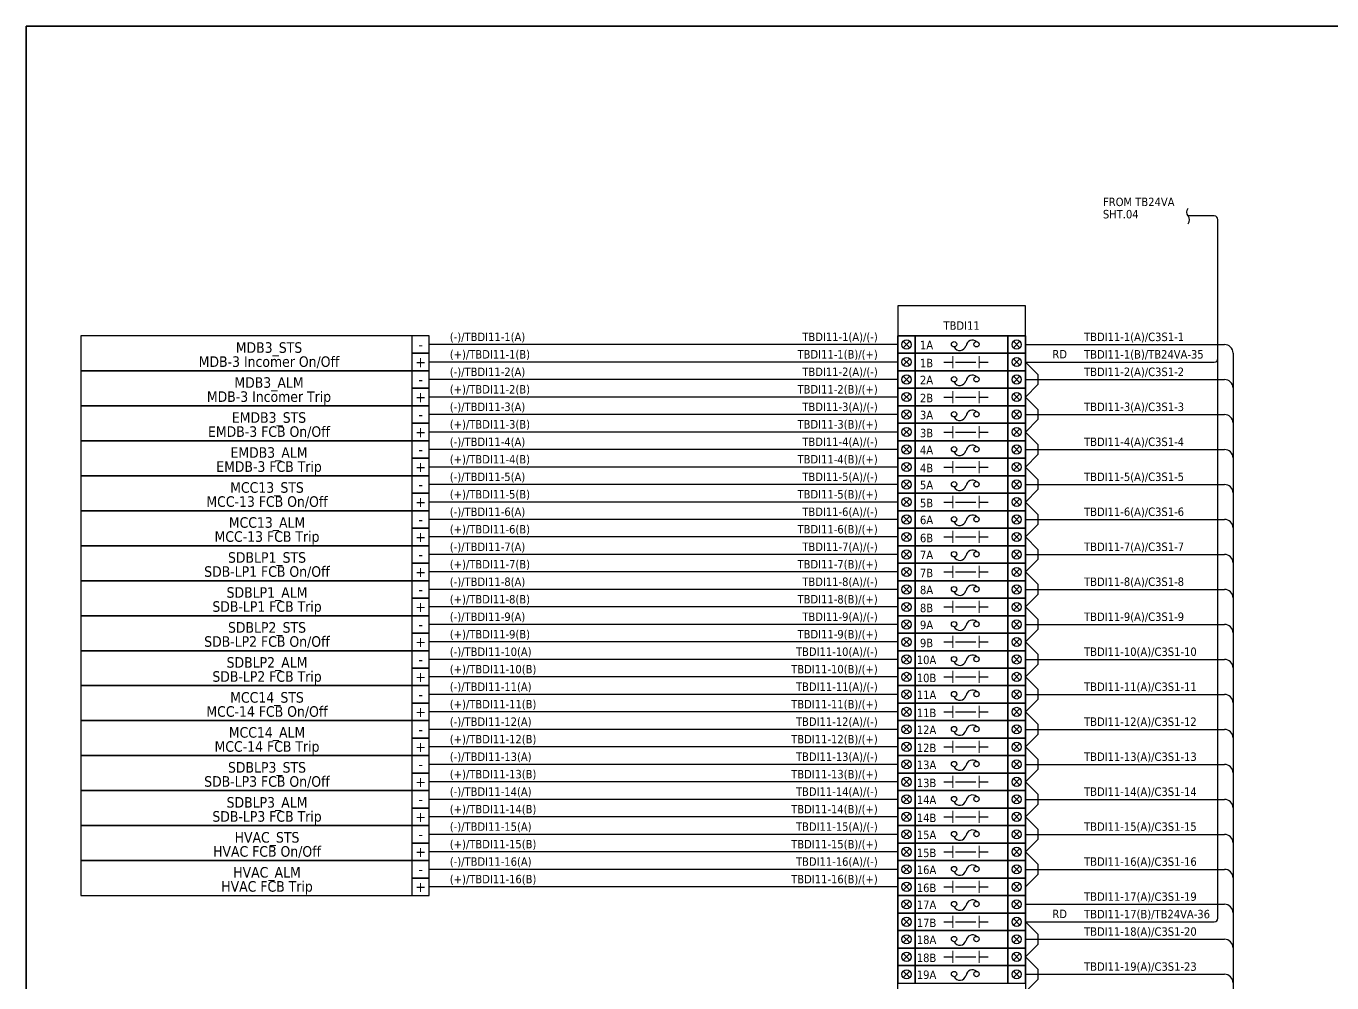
# Model space of a CAD drawing. Header units: millimetres. Extents: x 0 to 1792788, y -13 to 262234.
# Drawn here: x 454883 to 502019, y 34134 to 68674 of the extents above; entities that cross this region are included whole.
import ezdxf
from ezdxf.enums import TextEntityAlignment as Align

# ---------------------------------------------------------------- set-up
doc = ezdxf.new("R2010")
doc.units = ezdxf.units.MM
doc.layers.add('HELPPOINT', color=7, linetype='Continuous', lineweight=25)
doc.layers.add('power', color=7, linetype='Continuous', lineweight=25)
doc.styles.add('Tahoma', font='')
doc.styles.get('Tahoma').set_extended_font_data('Tahoma')

# ---------------------------------------------------------------- blocks, each defined once
blk = doc.blocks.new('TPA')
at = {"layer": 'HELPPOINT', "color": 4, "lineweight": 35, "ltscale": 25.4}
for p, q in [((14292753, 12749437), (14292753, 12827491)), ((14292753, 12827491), (14405128, 12827491)), ((14292753, 12749437), (14292753, 12827491)), ((14292753, 12827491), (14405128, 12827491))]:
    blk.add_line(p, q, dxfattribs=at)

msp = doc.modelspace()

# ---------------------------------------------------------------- linework, layer by layer
at = {"color": 1, "ltscale": 25.4}
for p, q in [((497775, 61819), (496828, 61819)), ((497902, 36465), (497902, 61692)), ((486784, 57295), (486549, 57060)), ((486549, 57295), (486784, 57060)), ((490523, 57295), (490758, 57060)), ((490758, 57295), (490523, 57060)), ((490956, 56546), (491403, 56100)), ((490956, 56546), (497775, 56546)), ((491403, 56100), (491403, 55730)), ((486784, 56032), (486549, 55797)), ((486549, 56032), (486784, 55797)), ((490523, 56032), (490758, 55797)), ((490758, 56032), (490523, 55797)), ((490956, 55283), (491403, 55730)), ((490956, 55283), (491403, 54837)), ((486784, 54769), (486549, 54534)), ((486549, 54769), (486784, 54534)), ((490523, 54769), (490758, 54534)), ((490758, 54769), (490523, 54534)), ((491403, 54837), (491403, 54467)), ((490956, 54020), (491403, 54467)), ((490956, 54020), (491403, 53574)), ((486784, 53506), (486549, 53271)), ((486549, 53506), (486784, 53271)), ((490523, 53506), (490758, 53271)), ((490758, 53506), (490523, 53271)), ((491403, 53574), (491403, 53204)), ((490956, 52757), (491403, 53204)), ((490956, 52757), (491403, 52311)), ((486784, 52243), (486549, 52008)), ((486549, 52243), (486784, 52008)), ((490523, 52243), (490758, 52008)), ((490758, 52243), (490523, 52008)), ((490956, 51494), (491403, 51941)), ((491403, 52311), (491403, 51941)), ((490956, 51494), (491403, 51048)), ((486784, 50980), (486549, 50745)), ((486549, 50980), (486784, 50745)), ((490523, 50980), (490758, 50745)), ((490758, 50980), (490523, 50745)), ((491403, 51048), (491403, 50678)), ((490956, 50231), (491403, 50678)), ((490956, 50231), (491403, 49785)), ((486784, 49717), (486549, 49482)), ((486549, 49717), (486784, 49482)), ((490523, 49717), (490758, 49482)), ((490758, 49717), (490523, 49482)), ((491403, 49785), (491403, 49415)), ((490956, 48968), (491403, 49415)), ((490956, 48968), (491403, 48522)), ((486784, 48454), (486549, 48219)), ((486549, 48454), (486784, 48219)), ((490523, 48454), (490758, 48219)), ((490758, 48454), (490523, 48219)), ((490956, 47705), (491403, 48152)), ((491403, 48522), (491403, 48152)), ((490956, 47705), (491403, 47259)), ((486784, 47191), (486549, 46956)), ((486549, 47191), (486784, 46956)), ((490523, 47191), (490758, 46956)), ((490758, 47191), (490523, 46956)), ((491403, 47259), (491403, 46889)), ((490956, 46442), (491403, 46889)), ((490956, 46442), (491403, 45996)), ((486784, 45928), (486549, 45693)), ((486549, 45928), (486784, 45693)), ((490523, 45928), (490758, 45693)), ((490758, 45928), (490523, 45693)), ((491403, 45996), (491403, 45626)), ((490956, 45179), (491403, 45626)), ((490956, 45179), (491403, 44733)), ((486784, 44665), (486549, 44430)), ((486549, 44665), (486784, 44430)), ((490523, 44665), (490758, 44430)), ((490758, 44665), (490523, 44430)), ((490956, 43916), (491403, 44363)), ((491403, 44733), (491403, 44363)), ((490956, 43916), (491403, 43470)), ((486784, 43402), (486549, 43167)), ((486549, 43402), (486784, 43167)), ((490523, 43402), (490758, 43167)), ((490758, 43402), (490523, 43167)), ((491403, 43470), (491403, 43100)), ((490956, 42653), (491403, 43100)), ((490956, 42653), (491403, 42207)), ((486784, 42139), (486549, 41904)), ((486549, 42139), (486784, 41904)), ((490523, 42139), (490758, 41904)), ((490758, 42139), (490523, 41904)), ((491403, 42207), (491403, 41837)), ((490956, 41390), (491403, 41837)), ((490956, 41390), (491403, 40944)), ((486784, 40876), (486549, 40641)), ((486549, 40876), (486784, 40641)), ((490523, 40876), (490758, 40641)), ((490758, 40876), (490523, 40641)), ((490956, 40127), (491403, 40574)), ((491403, 40944), (491403, 40574)), ((490956, 40127), (491403, 39681)), ((486784, 39613), (486549, 39378)), ((486549, 39613), (486784, 39378)), ((490523, 39613), (490758, 39378)), ((490758, 39613), (490523, 39378)), ((491403, 39681), (491403, 39311)), ((490956, 38864), (491403, 39311)), ((490956, 38864), (491403, 38418)), ((486784, 38350), (486549, 38115)), ((486549, 38350), (486784, 38115)), ((490523, 38350), (490758, 38115)), ((490758, 38350), (490523, 38115)), ((491403, 38418), (491403, 38048)), ((490956, 37601), (491403, 38048)), ((486784, 37087), (486549, 36852)), ((486549, 37087), (486784, 36852)), ((490523, 37087), (490758, 36852)), ((490758, 37087), (490523, 36852)), ((490956, 36338), (491403, 35892)), ((490956, 36338), (497775, 36338)), ((486784, 35824), (486549, 35589)), ((486549, 35824), (486784, 35589)), ((490523, 35824), (490758, 35589)), ((490758, 35824), (490523, 35589)), ((491403, 35892), (491403, 35522)), ((490956, 35075), (491403, 35522)), ((490956, 35075), (491403, 34629)), ((486784, 34561), (486549, 34326)), ((486549, 34561), (486784, 34326)), ((490523, 34561), (490758, 34326)), ((490758, 34561), (490523, 34326)), ((491403, 34629), (491403, 34259)), ((490956, 33812), (491403, 34259))]:
    msp.add_line(p, q, dxfattribs=at)
at = {"color": 4, "ltscale": 25.4}
for p, q in [((486351, 57178), (469434, 57178)), ((490956, 57178), (498145, 57178)), ((498450, 56873), (498450, 14748)), ((486351, 55915), (469434, 55915)), ((490956, 55915), (498145, 55915)), ((486351, 54652), (469434, 54652)), ((490956, 54652), (498145, 54652)), ((486351, 53389), (469434, 53389)), ((490956, 53389), (498145, 53389)), ((486351, 52126), (469434, 52126)), ((490956, 52126), (498145, 52126)), ((486351, 50863), (469434, 50863)), ((490956, 50863), (498145, 50863)), ((486351, 49600), (469434, 49600)), ((490956, 49600), (498145, 49600)), ((486351, 48337), (469434, 48337)), ((490956, 48337), (498145, 48337)), ((486351, 47074), (469434, 47074)), ((490956, 47074), (498145, 47074)), ((486351, 45811), (469434, 45811)), ((490956, 45811), (498145, 45811)), ((486351, 44548), (469434, 44548)), ((490956, 44548), (498145, 44548)), ((486351, 43285), (469434, 43285)), ((490956, 43285), (498145, 43285)), ((486351, 42022), (469434, 42022)), ((490956, 42022), (498145, 42022)), ((486351, 40759), (469434, 40759)), ((490956, 40759), (498145, 40759)), ((486351, 39496), (469434, 39496)), ((490956, 39496), (498145, 39496)), ((486351, 38233), (469434, 38233)), ((490956, 38233), (498145, 38233)), ((490956, 36970), (498145, 36970)), ((490956, 35707), (498145, 35707)), ((490956, 34444), (498145, 34444))]:
    msp.add_line(p, q, dxfattribs=at)
at = {"color": 7, "ltscale": 25.4}
for p, q in [((486784, 56664), (486549, 56429)), ((486549, 56664), (486784, 56429)), ((490523, 56664), (490758, 56429)), ((490758, 56664), (490523, 56429)), ((486351, 56546), (469434, 56546)), ((488017, 56546), (488335, 56546)), ((488436, 56546), (489162, 56546)), ((489290, 56546), (489608, 56546)), ((486351, 55283), (469434, 55283)), ((486784, 55401), (486549, 55166)), ((486549, 55401), (486784, 55166)), ((488017, 55283), (488335, 55283)), ((488436, 55283), (489162, 55283)), ((489290, 55283), (489608, 55283)), ((490523, 55401), (490758, 55166)), ((490758, 55401), (490523, 55166)), ((486351, 54020), (469434, 54020)), ((486784, 54138), (486549, 53903)), ((486549, 54138), (486784, 53903)), ((488017, 54020), (488335, 54020)), ((488436, 54020), (489162, 54020)), ((489290, 54020), (489608, 54020)), ((490523, 54138), (490758, 53903)), ((490758, 54138), (490523, 53903)), ((486784, 52875), (486549, 52640)), ((486549, 52875), (486784, 52640)), ((490523, 52875), (490758, 52640)), ((490758, 52875), (490523, 52640)), ((486351, 52757), (469434, 52757)), ((488017, 52757), (488335, 52757)), ((488436, 52757), (489162, 52757)), ((489290, 52757), (489608, 52757)), ((486351, 51494), (469434, 51494)), ((486784, 51612), (486549, 51377)), ((486549, 51612), (486784, 51377)), ((488017, 51494), (488335, 51494)), ((488436, 51494), (489162, 51494)), ((489290, 51494), (489608, 51494)), ((490523, 51612), (490758, 51377)), ((490758, 51612), (490523, 51377)), ((486351, 50231), (469434, 50231)), ((486784, 50349), (486549, 50114)), ((486549, 50349), (486784, 50114)), ((488017, 50231), (488335, 50231)), ((488436, 50231), (489162, 50231)), ((489290, 50231), (489608, 50231)), ((490523, 50349), (490758, 50114)), ((490758, 50349), (490523, 50114)), ((486784, 49086), (486549, 48851)), ((486549, 49086), (486784, 48851)), ((490523, 49086), (490758, 48851)), ((490758, 49086), (490523, 48851)), ((486351, 48968), (469434, 48968)), ((488017, 48968), (488335, 48968)), ((488436, 48968), (489162, 48968)), ((489290, 48968), (489608, 48968)), ((486351, 47705), (469434, 47705)), ((486784, 47823), (486549, 47588)), ((486549, 47823), (486784, 47588)), ((488017, 47705), (488335, 47705)), ((488436, 47705), (489162, 47705)), ((489290, 47705), (489608, 47705)), ((490523, 47823), (490758, 47588)), ((490758, 47823), (490523, 47588)), ((486351, 46442), (469434, 46442)), ((486784, 46560), (486549, 46325)), ((486549, 46560), (486784, 46325)), ((488017, 46442), (488335, 46442)), ((488436, 46442), (489162, 46442)), ((489290, 46442), (489608, 46442)), ((490523, 46560), (490758, 46325)), ((490758, 46560), (490523, 46325)), ((486784, 45297), (486549, 45062)), ((486549, 45297), (486784, 45062)), ((490523, 45297), (490758, 45062)), ((490758, 45297), (490523, 45062)), ((486351, 45179), (469434, 45179)), ((488017, 45179), (488335, 45179)), ((488436, 45179), (489162, 45179)), ((489290, 45179), (489608, 45179)), ((486351, 43916), (469434, 43916)), ((486784, 44034), (486549, 43799)), ((486549, 44034), (486784, 43799)), ((488017, 43916), (488335, 43916)), ((488436, 43916), (489162, 43916)), ((489290, 43916), (489608, 43916)), ((490523, 44034), (490758, 43799)), ((490758, 44034), (490523, 43799)), ((486351, 42653), (469434, 42653)), ((486784, 42771), (486549, 42536)), ((486549, 42771), (486784, 42536)), ((488017, 42653), (488335, 42653)), ((488436, 42653), (489162, 42653)), ((489290, 42653), (489608, 42653)), ((490523, 42771), (490758, 42536)), ((490758, 42771), (490523, 42536)), ((486784, 41508), (486549, 41273)), ((486549, 41508), (486784, 41273)), ((490523, 41508), (490758, 41273)), ((490758, 41508), (490523, 41273)), ((486351, 41390), (469434, 41390)), ((488017, 41390), (488335, 41390)), ((488436, 41390), (489162, 41390)), ((489290, 41390), (489608, 41390)), ((486351, 40127), (469434, 40127)), ((486784, 40245), (486549, 40010)), ((486549, 40245), (486784, 40010)), ((488017, 40127), (488335, 40127)), ((488436, 40127), (489162, 40127)), ((489290, 40127), (489608, 40127)), ((490523, 40245), (490758, 40010)), ((490758, 40245), (490523, 40010)), ((486351, 38864), (469434, 38864)), ((486784, 38982), (486549, 38747)), ((486549, 38982), (486784, 38747)), ((488017, 38864), (488335, 38864)), ((488436, 38864), (489162, 38864)), ((489290, 38864), (489608, 38864)), ((490523, 38982), (490758, 38747)), ((490758, 38982), (490523, 38747)), ((486784, 37719), (486549, 37484)), ((486549, 37719), (486784, 37484)), ((490523, 37719), (490758, 37484)), ((490758, 37719), (490523, 37484)), ((486351, 37601), (469434, 37601)), ((488017, 37601), (488335, 37601)), ((488436, 37601), (489162, 37601)), ((489290, 37601), (489608, 37601)), ((486784, 36456), (486549, 36221)), ((486549, 36456), (486784, 36221)), ((488017, 36338), (488335, 36338)), ((488436, 36338), (489162, 36338)), ((489290, 36338), (489608, 36338)), ((490523, 36456), (490758, 36221)), ((490758, 36456), (490523, 36221)), ((486784, 35193), (486549, 34958)), ((486549, 35193), (486784, 34958)), ((488017, 35075), (488335, 35075)), ((488436, 35075), (489162, 35075)), ((489290, 35075), (489608, 35075)), ((490523, 35193), (490758, 34958)), ((490758, 35193), (490523, 34958))]:
    msp.add_line(p, q, dxfattribs=at)
at = {"color": 7, "lineweight": 9, "ltscale": 25.4}
for p, q in [((488335, 56329), (488335, 56763)), ((489290, 56329), (489290, 56763)), ((488335, 55066), (488335, 55500)), ((489290, 55066), (489290, 55500)), ((488335, 53803), (488335, 54237)), ((489290, 53803), (489290, 54237)), ((488335, 52540), (488335, 52974)), ((489290, 52540), (489290, 52974)), ((488335, 51277), (488335, 51711)), ((489290, 51277), (489290, 51711)), ((488335, 50014), (488335, 50448)), ((489290, 50014), (489290, 50448)), ((488335, 48751), (488335, 49185)), ((489290, 48751), (489290, 49185)), ((488335, 47488), (488335, 47922)), ((489290, 47488), (489290, 47922)), ((488335, 46226), (488335, 46659)), ((489290, 46226), (489290, 46659)), ((488335, 44963), (488335, 45396)), ((489290, 44963), (489290, 45396)), ((488335, 43700), (488335, 44133)), ((489290, 43700), (489290, 44133)), ((488335, 42437), (488335, 42870)), ((489290, 42437), (489290, 42870)), ((488335, 41174), (488335, 41607)), ((489290, 41174), (489290, 41607)), ((488335, 39911), (488335, 40344)), ((489290, 39911), (489290, 40344)), ((488335, 38648), (488335, 39081)), ((489290, 38648), (489290, 39081)), ((488335, 37385), (488335, 37818)), ((489290, 37385), (489290, 37818)), ((488335, 36122), (488335, 36555)), ((489290, 36122), (489290, 36555)), ((488335, 34859), (488335, 35292)), ((489290, 34859), (489290, 35292))]:
    msp.add_line(p, q, dxfattribs=at)
at = {"color": 1, "ltscale": 25.4}
msp.add_lwpolyline([(496828, 61537, 0.351), (496828, 61819, -0.351), (496828, 62101, 2.081666)], format="xyb", dxfattribs=at)
at = {"color": 4, "ltscale": 25.4}
msp.add_lwpolyline([(486351, 57493), (490956, 57493), (490956, 58572), (486351, 58572)], close=True, dxfattribs=at)
at = {"color": 2, "ltscale": 25.4}
for points in [[(456853, 56230), (469434, 56230), (469434, 57493), (456853, 57493)], [(456853, 54967), (469434, 54967), (469434, 56230), (456853, 56230)], [(456853, 53704), (469434, 53704), (469434, 54967), (456853, 54967)], [(456853, 52441), (469434, 52441), (469434, 53704), (456853, 53704)], [(456853, 51178), (469434, 51178), (469434, 52441), (456853, 52441)], [(456853, 49915), (469434, 49915), (469434, 51178), (456853, 51178)], [(456853, 48652), (469434, 48652), (469434, 49915), (456853, 49915)], [(456853, 47389), (469434, 47389), (469434, 48652), (456853, 48652)], [(456853, 46126), (469434, 46126), (469434, 47389), (456853, 47389)], [(456853, 44864), (469434, 44864), (469434, 46126), (456853, 46126)], [(456853, 43601), (469434, 43601), (469434, 44864), (456853, 44864)], [(456853, 42338), (469434, 42338), (469434, 43601), (456853, 43601)], [(456853, 41075), (469434, 41075), (469434, 42338), (456853, 42338)], [(456853, 39812), (469434, 39812), (469434, 41075), (456853, 41075)], [(456853, 38549), (469434, 38549), (469434, 39812), (456853, 39812)], [(456853, 37286), (469434, 37286), (469434, 38549), (456853, 38549)]]:
    msp.add_lwpolyline(points, close=True, dxfattribs=at)
at = {"color": 7, "ltscale": 25.4}
for points in [[(468802, 56862), (469434, 56862), (469434, 57493), (468802, 57493)], [(468802, 56230), (469434, 56230), (469434, 56862), (468802, 56862)], [(486351, 56230), (486982, 56230), (486982, 56862), (486351, 56862)], [(486982, 56230), (490325, 56230), (490325, 56862), (486982, 56862)], [(490325, 56230), (490956, 56230), (490956, 56862), (490325, 56862)], [(468802, 55599), (469434, 55599), (469434, 56230), (468802, 56230)], [(468802, 54967), (469434, 54967), (469434, 55599), (468802, 55599)], [(486351, 54967), (486982, 54967), (486982, 55599), (486351, 55599)], [(486982, 54967), (490325, 54967), (490325, 55599), (486982, 55599)], [(490325, 54967), (490956, 54967), (490956, 55599), (490325, 55599)], [(468802, 54336), (469434, 54336), (469434, 54967), (468802, 54967)], [(468802, 53704), (469434, 53704), (469434, 54336), (468802, 54336)], [(486351, 53704), (486982, 53704), (486982, 54336), (486351, 54336)], [(486982, 53704), (490325, 53704), (490325, 54336), (486982, 54336)], [(490325, 53704), (490956, 53704), (490956, 54336), (490325, 54336)], [(468802, 53073), (469434, 53073), (469434, 53704), (468802, 53704)], [(468802, 52441), (469434, 52441), (469434, 53073), (468802, 53073)], [(486351, 52441), (486982, 52441), (486982, 53073), (486351, 53073)], [(486982, 52441), (490325, 52441), (490325, 53073), (486982, 53073)], [(490325, 52441), (490956, 52441), (490956, 53073), (490325, 53073)], [(468802, 51810), (469434, 51810), (469434, 52441), (468802, 52441)], [(468802, 51178), (469434, 51178), (469434, 51810), (468802, 51810)], [(486351, 51178), (486982, 51178), (486982, 51810), (486351, 51810)], [(486982, 51178), (490325, 51178), (490325, 51810), (486982, 51810)], [(490325, 51178), (490956, 51178), (490956, 51810), (490325, 51810)], [(468802, 50547), (469434, 50547), (469434, 51178), (468802, 51178)], [(468802, 49915), (469434, 49915), (469434, 50547), (468802, 50547)], [(486351, 49915), (486982, 49915), (486982, 50547), (486351, 50547)], [(486982, 49915), (490325, 49915), (490325, 50547), (486982, 50547)], [(490325, 49915), (490956, 49915), (490956, 50547), (490325, 50547)], [(468802, 49284), (469434, 49284), (469434, 49915), (468802, 49915)], [(468802, 48652), (469434, 48652), (469434, 49284), (468802, 49284)], [(486351, 48652), (486982, 48652), (486982, 49284), (486351, 49284)], [(486982, 48652), (490325, 48652), (490325, 49284), (486982, 49284)], [(490325, 48652), (490956, 48652), (490956, 49284), (490325, 49284)], [(468802, 48021), (469434, 48021), (469434, 48652), (468802, 48652)], [(468802, 47389), (469434, 47389), (469434, 48021), (468802, 48021)], [(486351, 47389), (486982, 47389), (486982, 48021), (486351, 48021)], [(486982, 47389), (490325, 47389), (490325, 48021), (486982, 48021)], [(490325, 47389), (490956, 47389), (490956, 48021), (490325, 48021)], [(468802, 46758), (469434, 46758), (469434, 47389), (468802, 47389)], [(468802, 46126), (469434, 46126), (469434, 46758), (468802, 46758)], [(486351, 46126), (486982, 46126), (486982, 46758), (486351, 46758)], [(486982, 46126), (490325, 46126), (490325, 46758), (486982, 46758)], [(490325, 46126), (490956, 46126), (490956, 46758), (490325, 46758)], [(468802, 45495), (469434, 45495), (469434, 46126), (468802, 46126)], [(468802, 44864), (469434, 44864), (469434, 45495), (468802, 45495)], [(486351, 44864), (486982, 44864), (486982, 45495), (486351, 45495)], [(486982, 44864), (490325, 44864), (490325, 45495), (486982, 45495)], [(490325, 44864), (490956, 44864), (490956, 45495), (490325, 45495)], [(468802, 44232), (469434, 44232), (469434, 44864), (468802, 44864)], [(468802, 43601), (469434, 43601), (469434, 44232), (468802, 44232)], [(486351, 43601), (486982, 43601), (486982, 44232), (486351, 44232)], [(486982, 43601), (490325, 43601), (490325, 44232), (486982, 44232)], [(490325, 43601), (490956, 43601), (490956, 44232), (490325, 44232)], [(468802, 42969), (469434, 42969), (469434, 43601), (468802, 43601)], [(468802, 42338), (469434, 42338), (469434, 42969), (468802, 42969)], [(486351, 42338), (486982, 42338), (486982, 42969), (486351, 42969)], [(486982, 42338), (490325, 42338), (490325, 42969), (486982, 42969)], [(490325, 42338), (490956, 42338), (490956, 42969), (490325, 42969)], [(468802, 41706), (469434, 41706), (469434, 42338), (468802, 42338)], [(468802, 41075), (469434, 41075), (469434, 41706), (468802, 41706)], [(486351, 41075), (486982, 41075), (486982, 41706), (486351, 41706)], [(486982, 41075), (490325, 41075), (490325, 41706), (486982, 41706)], [(490325, 41075), (490956, 41075), (490956, 41706), (490325, 41706)], [(468802, 40443), (469434, 40443), (469434, 41075), (468802, 41075)], [(468802, 39812), (469434, 39812), (469434, 40443), (468802, 40443)], [(486351, 39812), (486982, 39812), (486982, 40443), (486351, 40443)], [(486982, 39812), (490325, 39812), (490325, 40443), (486982, 40443)], [(490325, 39812), (490956, 39812), (490956, 40443), (490325, 40443)], [(468802, 39180), (469434, 39180), (469434, 39812), (468802, 39812)], [(468802, 38549), (469434, 38549), (469434, 39180), (468802, 39180)], [(486351, 38549), (486982, 38549), (486982, 39180), (486351, 39180)], [(486982, 38549), (490325, 38549), (490325, 39180), (486982, 39180)], [(490325, 38549), (490956, 38549), (490956, 39180), (490325, 39180)], [(468802, 37917), (469434, 37917), (469434, 38549), (468802, 38549)], [(468802, 37286), (469434, 37286), (469434, 37917), (468802, 37917)], [(486351, 37286), (486982, 37286), (486982, 37917), (486351, 37917)], [(486982, 37286), (490325, 37286), (490325, 37917), (486982, 37917)], [(490325, 37286), (490956, 37286), (490956, 37917), (490325, 37917)], [(486351, 36023), (486982, 36023), (486982, 36654), (486351, 36654)], [(486982, 36023), (490325, 36023), (490325, 36654), (486982, 36654)], [(490325, 36023), (490956, 36023), (490956, 36654), (490325, 36654)], [(486351, 34760), (486982, 34760), (486982, 35391), (486351, 35391)], [(486982, 34760), (490325, 34760), (490325, 35391), (486982, 35391)], [(490325, 34760), (490956, 34760), (490956, 35391), (490325, 35391)]]:
    msp.add_lwpolyline(points, close=True, dxfattribs=at)
at = {"color": 1, "ltscale": 25.4}
for points in [[(486351, 56862), (486982, 56862), (486982, 57493), (486351, 57493)], [(486982, 56862), (490325, 56862), (490325, 57493), (486982, 57493)], [(490325, 56862), (490956, 56862), (490956, 57493), (490325, 57493)], [(486351, 55599), (486982, 55599), (486982, 56230), (486351, 56230)], [(486982, 55599), (490325, 55599), (490325, 56230), (486982, 56230)], [(490325, 55599), (490956, 55599), (490956, 56230), (490325, 56230)], [(486351, 54336), (486982, 54336), (486982, 54967), (486351, 54967)], [(486982, 54336), (490325, 54336), (490325, 54967), (486982, 54967)], [(490325, 54336), (490956, 54336), (490956, 54967), (490325, 54967)], [(486351, 53073), (486982, 53073), (486982, 53704), (486351, 53704)], [(486982, 53073), (490325, 53073), (490325, 53704), (486982, 53704)], [(490325, 53073), (490956, 53073), (490956, 53704), (490325, 53704)], [(486351, 51810), (486982, 51810), (486982, 52441), (486351, 52441)], [(486982, 51810), (490325, 51810), (490325, 52441), (486982, 52441)], [(490325, 51810), (490956, 51810), (490956, 52441), (490325, 52441)], [(486351, 50547), (486982, 50547), (486982, 51178), (486351, 51178)], [(486982, 50547), (490325, 50547), (490325, 51178), (486982, 51178)], [(490325, 50547), (490956, 50547), (490956, 51178), (490325, 51178)], [(486351, 49284), (486982, 49284), (486982, 49915), (486351, 49915)], [(486982, 49284), (490325, 49284), (490325, 49915), (486982, 49915)], [(490325, 49284), (490956, 49284), (490956, 49915), (490325, 49915)], [(486351, 48021), (486982, 48021), (486982, 48652), (486351, 48652)], [(486982, 48021), (490325, 48021), (490325, 48652), (486982, 48652)], [(490325, 48021), (490956, 48021), (490956, 48652), (490325, 48652)], [(486351, 46758), (486982, 46758), (486982, 47389), (486351, 47389)], [(486982, 46758), (490325, 46758), (490325, 47389), (486982, 47389)], [(490325, 46758), (490956, 46758), (490956, 47389), (490325, 47389)], [(486351, 45495), (486982, 45495), (486982, 46126), (486351, 46126)], [(486982, 45495), (490325, 45495), (490325, 46126), (486982, 46126)], [(490325, 45495), (490956, 45495), (490956, 46126), (490325, 46126)], [(486351, 44232), (486982, 44232), (486982, 44864), (486351, 44864)], [(486982, 44232), (490325, 44232), (490325, 44864), (486982, 44864)], [(490325, 44232), (490956, 44232), (490956, 44864), (490325, 44864)], [(486351, 42969), (486982, 42969), (486982, 43601), (486351, 43601)], [(486982, 42969), (490325, 42969), (490325, 43601), (486982, 43601)], [(490325, 42969), (490956, 42969), (490956, 43601), (490325, 43601)], [(486351, 41706), (486982, 41706), (486982, 42338), (486351, 42338)], [(486982, 41706), (490325, 41706), (490325, 42338), (486982, 42338)], [(490325, 41706), (490956, 41706), (490956, 42338), (490325, 42338)], [(486351, 40443), (486982, 40443), (486982, 41075), (486351, 41075)], [(486982, 40443), (490325, 40443), (490325, 41075), (486982, 41075)], [(490325, 40443), (490956, 40443), (490956, 41075), (490325, 41075)], [(486351, 39180), (486982, 39180), (486982, 39812), (486351, 39812)], [(486982, 39180), (490325, 39180), (490325, 39812), (486982, 39812)], [(490325, 39180), (490956, 39180), (490956, 39812), (490325, 39812)], [(486351, 37917), (486982, 37917), (486982, 38549), (486351, 38549)], [(486982, 37917), (490325, 37917), (490325, 38549), (486982, 38549)], [(490325, 37917), (490956, 37917), (490956, 38549), (490325, 38549)], [(486351, 36654), (486982, 36654), (486982, 37286), (486351, 37286)], [(486982, 36654), (490325, 36654), (490325, 37286), (486982, 37286)], [(490325, 36654), (490956, 36654), (490956, 37286), (490325, 37286)], [(486351, 35391), (486982, 35391), (486982, 36023), (486351, 36023)], [(486982, 35391), (490325, 35391), (490325, 36023), (486982, 36023)], [(490325, 35391), (490956, 35391), (490956, 36023), (490325, 36023)], [(486351, 34128), (486982, 34128), (486982, 34760), (486351, 34760)], [(486982, 34128), (490325, 34128), (490325, 34760), (486982, 34760)], [(490325, 34128), (490956, 34128), (490956, 34760), (490325, 34760)]]:
    msp.add_lwpolyline(points, close=True, dxfattribs=at)
at = {"color": 7, "lineweight": 30, "ltscale": 25.4}
for points in [[(486351, 57493), (490956, 57493), (490956, 56230), (486351, 56230), (486351, 57493)], [(486351, 56230), (490956, 56230), (490956, 54967), (486351, 54967), (486351, 56230)], [(486351, 54967), (490956, 54967), (490956, 53704), (486351, 53704), (486351, 54967)], [(486351, 53704), (490956, 53704), (490956, 52441), (486351, 52441), (486351, 53704)], [(486351, 52441), (490956, 52441), (490956, 51178), (486351, 51178), (486351, 52441)], [(486351, 51178), (490956, 51178), (490956, 49915), (486351, 49915), (486351, 51178)], [(486351, 49915), (490956, 49915), (490956, 48652), (486351, 48652), (486351, 49915)], [(486351, 48652), (490956, 48652), (490956, 47389), (486351, 47389), (486351, 48652)], [(486351, 47389), (490956, 47389), (490956, 46126), (486351, 46126), (486351, 47389)], [(486351, 46126), (490956, 46126), (490956, 44864), (486351, 44864), (486351, 46126)], [(486351, 44864), (490956, 44864), (490956, 43601), (486351, 43601), (486351, 44864)], [(486351, 43601), (490956, 43601), (490956, 42338), (486351, 42338), (486351, 43601)], [(486351, 42338), (490956, 42338), (490956, 41075), (486351, 41075), (486351, 42338)], [(486351, 41075), (490956, 41075), (490956, 39812), (486351, 39812), (486351, 41075)], [(486351, 39812), (490956, 39812), (490956, 38549), (486351, 38549), (486351, 39812)], [(486351, 38549), (490956, 38549), (490956, 37286), (486351, 37286), (486351, 38549)], [(486351, 37286), (490956, 37286), (490956, 36023), (486351, 36023), (486351, 37286)], [(486351, 36023), (490956, 36023), (490956, 34760), (486351, 34760), (486351, 36023)], [(486351, 34760), (490956, 34760), (490956, 33497), (486351, 33497), (486351, 34760)]]:
    msp.add_lwpolyline(points, dxfattribs=at)
at = {"color": 1, "ltscale": 25.4}
for centre in [(486666, 57178), (490641, 57178), (486666, 55915), (490641, 55915), (486666, 54652), (490641, 54652), (486666, 53389), (490641, 53389), (486666, 52126), (490641, 52126), (486666, 50863), (490641, 50863), (486666, 49600), (490641, 49600), (486666, 48337), (490641, 48337), (486666, 47074), (490641, 47074), (486666, 45811), (490641, 45811), (486666, 44548), (490641, 44548), (486666, 43285), (490641, 43285), (486666, 42022), (490641, 42022), (486666, 40759), (490641, 40759), (486666, 39496), (490641, 39496), (486666, 38233), (490641, 38233), (486666, 36970), (490641, 36970), (486666, 35707), (490641, 35707), (486666, 34444), (490641, 34444)]:
    msp.add_circle(centre, 166, dxfattribs=at)
at = {"color": 7, "ltscale": 25.4}
for centre in [(486666, 56546), (490641, 56546), (486666, 55283), (490641, 55283), (486666, 54020), (490641, 54020), (486666, 52757), (490641, 52757), (486666, 51494), (490641, 51494), (486666, 50231), (490641, 50231), (486666, 48968), (490641, 48968), (486666, 47705), (490641, 47705), (486666, 46442), (490641, 46442), (486666, 45179), (490641, 45179), (486666, 43916), (490641, 43916), (486666, 42653), (490641, 42653), (486666, 41390), (490641, 41390), (486666, 40127), (490641, 40127), (486666, 38864), (490641, 38864), (486666, 37601), (490641, 37601), (486666, 36338), (490641, 36338), (486666, 35075), (490641, 35075)]:
    msp.add_circle(centre, 166, dxfattribs=at)
at = {"color": 1, "ltscale": 25.4}
for centre, start, end in [((497775, 61692), 0, 90), ((497775, 56673), 270, 0), ((497775, 36465), 270, 0)]:
    msp.add_arc(centre, 127, start, end, dxfattribs=at)
at = {"color": 4, "ltscale": 25.4}
for centre in [(498145, 56873), (498145, 55610), (498145, 54347), (498145, 53084), (498145, 51821), (498145, 50558), (498145, 49295), (498145, 48032), (498145, 46769), (498145, 45506), (498145, 44243), (498145, 42980), (498145, 41717), (498145, 40454), (498145, 39191), (498145, 37928), (498145, 36665), (498145, 35402), (498145, 34139)]:
    msp.add_arc(centre, 305, 0, 90, dxfattribs=at)
at = {"layer": 'power', "color": 1, "ltscale": 25.4}
for centre in [(488381, 57187), (489191, 57187), (488381, 55924), (489191, 55924), (488381, 54661), (489191, 54661), (488381, 53398), (489191, 53398), (488381, 52135), (489191, 52135), (488381, 50872), (489191, 50872), (488381, 49609), (489191, 49609), (488381, 48346), (489191, 48346), (488381, 47084), (489191, 47084), (488381, 45821), (489191, 45821), (488381, 44558), (489191, 44558), (488381, 43295), (489191, 43295), (488381, 42032), (489191, 42032), (488381, 40769), (489191, 40769), (488381, 39506), (489191, 39506), (488381, 38243), (489191, 38243), (488381, 36980), (489191, 36980), (488381, 35717), (489191, 35717), (488381, 34454), (489191, 34454)]:
    msp.add_circle(centre, 96.7, dxfattribs=at)
for centre, radius, start, end in [((488588, 57192), 230, 206.1634, 346.0383), ((489044, 57101), 235, 51.1309, 171.3254), ((488588, 55929), 230, 206.1634, 346.0383), ((489044, 55838), 235, 51.1309, 171.3254), ((489044, 54575), 235, 51.1309, 171.3254), ((488588, 54666), 230, 206.1634, 346.0383), ((488588, 53403), 230, 206.1634, 346.0383), ((489044, 53312), 235, 51.1309, 171.3254), ((488588, 52140), 230, 206.1634, 346.0383), ((489044, 52049), 235, 51.1309, 171.3254), ((489044, 50786), 235, 51.1309, 171.3254), ((488588, 50877), 230, 206.1634, 346.0383), ((488588, 49614), 230, 206.1634, 346.0383), ((489044, 49523), 235, 51.1309, 171.3254), ((488588, 48351), 230, 206.1634, 346.0383), ((489044, 48260), 235, 51.1309, 171.3254), ((489044, 46997), 235, 51.1309, 171.3254), ((488588, 47088), 230, 206.1634, 346.0383), ((488588, 45825), 230, 206.1634, 346.0383), ((489044, 45734), 235, 51.1309, 171.3254), ((488588, 44563), 230, 206.1634, 346.0383), ((489044, 44472), 235, 51.1309, 171.3254), ((489044, 43209), 235, 51.1309, 171.3254), ((488588, 43300), 230, 206.1634, 346.0383), ((488588, 42037), 230, 206.1634, 346.0383), ((489044, 41946), 235, 51.1309, 171.3254), ((488588, 40774), 230, 206.1634, 346.0383), ((489044, 40683), 235, 51.1309, 171.3254), ((489044, 39420), 235, 51.1309, 171.3254), ((488588, 39511), 230, 206.1634, 346.0383), ((488588, 38248), 230, 206.1634, 346.0383), ((489044, 38157), 235, 51.1309, 171.3254), ((488588, 36985), 230, 206.1634, 346.0383), ((489044, 36894), 235, 51.1309, 171.3254), ((489044, 35631), 235, 51.1309, 171.3254), ((488588, 35722), 230, 206.1634, 346.0383), ((489044, 34368), 235, 51.1309, 171.3254), ((488588, 34459), 230, 206.1634, 346.0383)]:
    msp.add_arc(centre, radius, start, end, dxfattribs=at)

# ---------------------------------------------------------------- block references
at = {"xscale": 0.8800000000046566, "yscale": 0.8800000000046566, "zscale": 0.8800000000046566}
msp.add_blockref('TPA', (-12122739, -11219518), dxfattribs=at)

# ---------------------------------------------------------------- texts
at = {"color": 1, "style": 'Tahoma'}
for s, p in [('FROM TB24VA', (493758, 62176)), ('SHT.04', (493752, 61733)), ('RD', (491929, 56679)), ('TBDI11-1(B)/TB24VA-35', (493074, 56673)), ('RD', (491929, 36472)), ('TBDI11-17(B)/TB24VA-36', (493074, 36465))]:
    msp.add_text(s, height=304.8, dxfattribs=at).set_placement(p)
at = {"color": 4, "style": 'Tahoma'}
for s, height, p in [('TBDI11', 304.8, (488653, 57863)), ('MDB3_STS', 381, (463651, 57070)), ('MDB-3 Incomer On/Off', 381, (463651, 56562)), ('MDB3_ALM', 381, (463651, 55807)), ('MDB-3 Incomer Trip', 381, (463651, 55299)), ('EMDB3_STS', 381, (463651, 54544)), ('EMDB-3 FCB On/Off', 381, (463651, 54036)), ('EMDB3_ALM', 381, (463651, 53281)), ('EMDB-3 FCB Trip', 381, (463651, 52773)), ('MCC13_STS ', 381, (463651, 52018)), ('MCC-13 FCB On/Off ', 381, (463651, 51510)), ('MCC13_ALM ', 381, (463651, 50755)), ('MCC-13 FCB Trip ', 381, (463651, 50247)), ('SDBLP1_STS ', 381, (463651, 49492)), ('SDB-LP1 FCB On/Off ', 381, (463651, 48984)), ('SDBLP1_ALM ', 381, (463651, 48229)), ('SDB-LP1 FCB Trip ', 381, (463651, 47721)), ('SDBLP2_STS ', 381, (463651, 46966)), ('SDB-LP2 FCB On/Off ', 381, (463651, 46458)), ('SDBLP2_ALM ', 381, (463651, 45703)), ('SDB-LP2 FCB Trip ', 381, (463651, 45195)), ('MCC14_STS ', 381, (463651, 44440)), ('MCC-14 FCB On/Off ', 381, (463651, 43932)), ('MCC14_ALM ', 381, (463651, 43177)), ('MCC-14 FCB Trip ', 381, (463651, 42669)), ('SDBLP3_STS ', 381, (463651, 41914)), ('SDB-LP3 FCB On/Off ', 381, (463651, 41406)), ('SDBLP3_ALM ', 381, (463651, 40651)), ('SDB-LP3 FCB Trip ', 381, (463651, 40143)), ('HVAC_STS ', 381, (463651, 39388)), ('HVAC FCB On/Off ', 381, (463651, 38880)), ('HVAC_ALM ', 381, (463651, 38125)), ('HVAC FCB Trip ', 381, (463651, 37617))]:
    msp.add_text(s, height=height, dxfattribs=at).set_placement(p, align=Align.MIDDLE_CENTER)
for s, p in [('(-)/TBDI11-1(A)', (470178, 57304)), ('TBDI11-1(A)/C3S1-1', (493074, 57304)), ('(-)/TBDI11-2(A)', (470178, 56041)), ('TBDI11-2(A)/C3S1-2', (493074, 56041)), ('(-)/TBDI11-3(A)', (470178, 54778)), ('TBDI11-3(A)/C3S1-3', (493074, 54778)), ('(-)/TBDI11-4(A)', (470178, 53515)), ('TBDI11-4(A)/C3S1-4', (493074, 53515)), ('(-)/TBDI11-5(A)', (470178, 52252)), ('TBDI11-5(A)/C3S1-5', (493074, 52252)), ('(-)/TBDI11-6(A)', (470178, 50989)), ('TBDI11-6(A)/C3S1-6', (493074, 50989)), ('(-)/TBDI11-7(A)', (470178, 49726)), ('TBDI11-7(A)/C3S1-7', (493074, 49726)), ('(-)/TBDI11-8(A)', (470178, 48463)), ('TBDI11-8(A)/C3S1-8', (493074, 48463)), ('(-)/TBDI11-9(A)', (470178, 47200)), ('TBDI11-9(A)/C3S1-9', (493074, 47200)), ('(-)/TBDI11-10(A)', (470178, 45937)), ('TBDI11-10(A)/C3S1-10', (493074, 45937)), ('(-)/TBDI11-11(A)', (470178, 44674)), ('TBDI11-11(A)/C3S1-11', (493074, 44674)), ('(-)/TBDI11-12(A)', (470178, 43411)), ('TBDI11-12(A)/C3S1-12', (493074, 43411)), ('(-)/TBDI11-13(A)', (470178, 42148)), ('TBDI11-13(A)/C3S1-13', (493074, 42148)), ('(-)/TBDI11-14(A)', (470178, 40886)), ('TBDI11-14(A)/C3S1-14', (493074, 40886)), ('(-)/TBDI11-15(A)', (470178, 39623)), ('TBDI11-15(A)/C3S1-15', (493074, 39623)), ('(-)/TBDI11-16(A)', (470178, 38360)), ('TBDI11-16(A)/C3S1-16', (493074, 38360)), ('TBDI11-17(A)/C3S1-19', (493074, 37097)), ('TBDI11-18(A)/C3S1-20', (493074, 35834)), ('TBDI11-19(A)/C3S1-23', (493074, 34571))]:
    msp.add_text(s, height=304.8, dxfattribs=at).set_placement(p)
for s, p in [('TBDI11-1(A)/(-)', (485626, 57304)), ('TBDI11-2(A)/(-)', (485626, 56041)), ('TBDI11-3(A)/(-)', (485626, 54778)), ('TBDI11-4(A)/(-)', (485626, 53515)), ('TBDI11-5(A)/(-)', (485626, 52252)), ('TBDI11-6(A)/(-)', (485626, 50989)), ('TBDI11-7(A)/(-)', (485626, 49726)), ('TBDI11-8(A)/(-)', (485626, 48463)), ('TBDI11-9(A)/(-)', (485626, 47200)), ('TBDI11-10(A)/(-)', (485626, 45937)), ('TBDI11-11(A)/(-)', (485626, 44674)), ('TBDI11-12(A)/(-)', (485626, 43411)), ('TBDI11-13(A)/(-)', (485626, 42148)), ('TBDI11-14(A)/(-)', (485626, 40886)), ('TBDI11-15(A)/(-)', (485626, 39623)), ('TBDI11-16(A)/(-)', (485626, 38360))]:
    msp.add_text(s, height=304.8, dxfattribs=at).set_placement(p, align=Align.RIGHT)
at = {"color": 7, "style": 'Tahoma'}
for s, p in [('(+)/TBDI11-1(B)', (470178, 56673)), ('(+)/TBDI11-2(B)', (470178, 55410)), ('(+)/TBDI11-3(B)', (470178, 54147)), ('(+)/TBDI11-4(B)', (470178, 52884)), ('(+)/TBDI11-5(B)', (470178, 51621)), ('(+)/TBDI11-6(B)', (470178, 50358)), ('(+)/TBDI11-7(B)', (470178, 49095)), ('(+)/TBDI11-8(B)', (470178, 47832)), ('(+)/TBDI11-9(B)', (470178, 46569)), ('(+)/TBDI11-10(B)', (470178, 45306)), ('(+)/TBDI11-11(B)', (470178, 44043)), ('(+)/TBDI11-12(B)', (470178, 42780)), ('(+)/TBDI11-13(B)', (470178, 41517)), ('(+)/TBDI11-14(B)', (470178, 40254)), ('(+)/TBDI11-15(B)', (470178, 38991)), ('(+)/TBDI11-16(B)', (470178, 37728))]:
    msp.add_text(s, height=304.8, dxfattribs=at).set_placement(p)
for s, p in [('TBDI11-1(B)/(+)', (485626, 56673)), ('TBDI11-2(B)/(+)', (485626, 55410)), ('TBDI11-3(B)/(+)', (485626, 54147)), ('TBDI11-4(B)/(+)', (485626, 52884)), ('TBDI11-5(B)/(+)', (485626, 51621)), ('TBDI11-6(B)/(+)', (485626, 50358)), ('TBDI11-7(B)/(+)', (485626, 49095)), ('TBDI11-8(B)/(+)', (485626, 47832)), ('TBDI11-9(B)/(+)', (485626, 46569)), ('TBDI11-10(B)/(+)', (485626, 45306)), ('TBDI11-11(B)/(+)', (485626, 44043)), ('TBDI11-12(B)/(+)', (485626, 42780)), ('TBDI11-13(B)/(+)', (485626, 41517)), ('TBDI11-14(B)/(+)', (485626, 40254)), ('TBDI11-15(B)/(+)', (485626, 38991)), ('TBDI11-16(B)/(+)', (485626, 37728))]:
    msp.add_text(s, height=304.8, dxfattribs=at).set_placement(p, align=Align.RIGHT)
at = {"layer": 'power', "color": 7, "style": 'Tahoma'}
for s, height, p in [('-', 381, (469124, 57182)), ('1A', 305.3, (487387, 57162)), ('+', 381, (469124, 56551)), ('1B', 305.3, (487387, 56510)), ('-', 381, (469124, 55919)), ('2A', 305.3, (487387, 55899)), ('+', 381, (469124, 55288)), ('2B', 305.3, (487387, 55247)), ('3A', 305.3, (487387, 54636)), ('-', 381, (469124, 54656)), ('+', 381, (469124, 54025)), ('3B', 305.3, (487387, 53984)), ('-', 381, (469124, 53393)), ('4A', 305.3, (487387, 53373)), ('+', 381, (469124, 52762)), ('4B', 305.3, (487387, 52721)), ('-', 381, (469124, 52130)), ('5A', 305.3, (487387, 52110)), ('+', 381, (469124, 51499)), ('5B', 305.3, (487387, 51458)), ('6A', 305.3, (487387, 50847)), ('-', 381, (469124, 50867)), ('+', 381, (469124, 50236)), ('6B', 305.3, (487387, 50195)), ('-', 381, (469124, 49604)), ('7A', 305.3, (487387, 49584)), ('+', 381, (469124, 48973)), ('7B', 305.3, (487387, 48932)), ('-', 381, (469124, 48341)), ('8A', 305.3, (487387, 48321)), ('+', 381, (469124, 47710)), ('8B', 305.3, (487387, 47669)), ('9A', 305.3, (487387, 47058)), ('-', 381, (469124, 47078)), ('+', 381, (469124, 46447)), ('9B', 305.3, (487387, 46406)), ('-', 381, (469124, 45815)), ('10A', 305.3, (487387, 45795)), ('+', 381, (469124, 45184)), ('10B', 305.3, (487387, 45143)), ('-', 381, (469124, 44552)), ('11A', 305.3, (487387, 44532)), ('+', 381, (469124, 43921)), ('11B', 305.3, (487387, 43880)), ('12A', 305.3, (487387, 43269)), ('-', 381, (469124, 43289)), ('+', 381, (469124, 42658)), ('12B', 305.3, (487387, 42617)), ('-', 381, (469124, 42026)), ('13A', 305.3, (487387, 42006)), ('+', 381, (469124, 41395)), ('13B', 305.3, (487387, 41354)), ('-', 381, (469124, 40763)), ('14A', 305.3, (487387, 40743)), ('+', 381, (469124, 40133)), ('14B', 305.3, (487387, 40091)), ('15A', 305.3, (487387, 39480)), ('-', 381, (469124, 39500)), ('+', 381, (469124, 38870)), ('15B', 305.3, (487387, 38828)), ('-', 381, (469124, 38237)), ('16A', 305.3, (487387, 38217)), ('+', 381, (469124, 37607)), ('16B', 305.3, (487387, 37565)), ('17A', 305.3, (487387, 36954)), ('17B', 305.3, (487387, 36302)), ('18A', 305.3, (487387, 35691)), ('18B', 305.3, (487387, 35039)), ('19A', 305.3, (487387, 34428))]:
    msp.add_text(s, height=height, dxfattribs=at).set_placement(p, align=Align.MIDDLE_CENTER)

doc.saveas('drawing.dxf')
